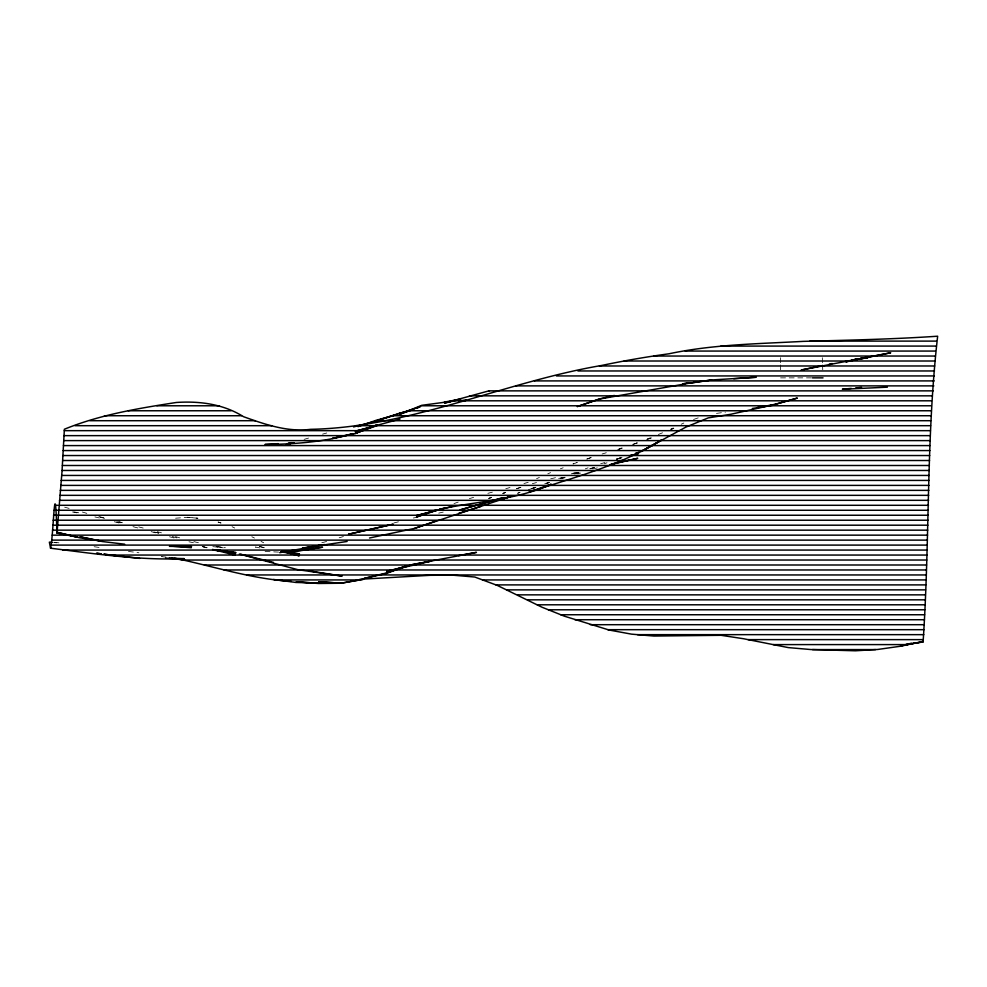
<?xml version="1.0" encoding="UTF-8"?>
<svg xmlns="http://www.w3.org/2000/svg" width="987" height="987" viewBox="0 0 987 987"><rect width="100%" height="100%" fill="white"/><g stroke="black" fill="none" stroke-linecap="round" stroke-linejoin="round"><path stroke-width="0.74" stroke-dasharray="4.93 3.7" d="M670.666 429.197L673.307 427.963M681.203 424.25L683.843 423.016M536.57 478.683L539.371 477.474M547.773 473.834L550.561 472.625M671.074 429.493L673.837 428.346M647.127 439.067L649.927 437.932M658.329 434.502L662.524 432.775M670.926 429.407L673.726 428.284M560.369 468.837L563.158 467.764M532.277 488.417L535.053 487.381M544.75 483.766L548.895 482.224M558.691 478.572L561.492 477.523M533.19 488.516L535.953 487.492M604.192 463.804L606.993 462.767M647.053 439.425L651.21 437.932M646.892 439.462L651.087 437.957M571.288 473.871L575.483 472.366M585.279 468.85L588.079 467.838M586.809 459.054L590.954 457.586M586.957 459.017L591.151 457.524M488.688 498.373L491.489 497.386M532.338 488.503L535.139 487.504M454.008 503.567L458.202 502.087M531.376 488.713L535.534 487.27M546.601 483.396L549.377 482.433M560.332 478.621L563.133 477.646L560.456 478.559M617.739 449.69L623.278 447.765L619.145 449.208M632.975 444.384L637.121 442.941L632.901 444.286M516.917 488.516L519.717 487.541M528.366 489.762L535.287 487.356M616.789 459.165L620.946 457.721M693.553 419.475L700.548 417.057M633.136 444.36L637.331 442.904M620.749 457.721L616.554 459.165L620.7 457.894M560.567 478.646L564.774 477.239M516.769 488.75L520.926 487.356L516.682 488.762M502.679 493.426L505.48 492.501M574.57 473.945L578.764 472.539L574.533 473.624M589.955 468.813L594.162 467.406L590.004 468.751M618.898 448.912L621.699 447.987M517.287 493.364L520.063 492.476L515.782 493.66M590.201 468.751L594.396 467.406M562.417 478.473L565.218 477.597M617.714 458.758L620.515 457.906M602.107 453.995L606.302 452.737M469.393 498.62L473.6 497.386M326.586 541.493L320.837 542.998M339.183 537.779L343.377 536.546M600.676 463.767L604.883 462.521M304.119 439.363L308.549 438.068M505.788 488.725L509.983 487.529M523.974 483.519L528.181 482.322M577.814 473.859L580.603 473.069M322.539 434.157L326.734 432.985M532.314 483.692L536.509 482.557M487.874 493.34L492.353 492.18M393.949 522.95L398.427 521.815M617.566 458.832L622.044 457.697M616.307 459.177L622.217 457.672M550.684 478.818L556.656 477.412M574.767 473.686L579.196 472.662M597.394 467.924L592.731 468.862M438.734 513.129L443.212 512.093M573.077 473.637L579.048 472.391M413.356 518.002L416.341 517.447M716.5 413.393L725.457 412.147M175.587 518.2L187.53 517.311L197.869 518.212M780.594 377.861L812.424 377.861M265.096 551.462L278.531 552.091M187.53 517.311L197.98 518.237M53.829 542.542L56.814 542.813M54.026 542.307L59.923 542.924M212.847 546.613L223.296 547.81M166.026 557.137L161.547 556.606L165.976 557.31M128.47 551.425L138.92 552.769M216.067 546.564L225.024 547.736M216.264 546.564L225.122 547.736M117.848 521.926L120.833 522.345L117.872 521.79M94.135 546.724L101.599 547.785M73.815 511.895L81.193 513.228M259.902 547.921L255.423 547.057L258.372 547.649M72.52 511.982L76.998 512.845M116.589 521.852L121.068 522.765L118.119 521.926M188.961 541.777L193.44 542.714M158.66 533.042L152.751 531.697L158.808 533.091M94.912 516.929L99.391 517.953M193.921 541.641L198.399 542.727M202.569 546.601L207.048 547.699L202.989 546.502M100.106 517.176L104.585 518.286M119.513 522L122.499 522.74M202.446 546.65L206.875 547.773M114.319 521.753L121.783 523.653M138.748 526.91L143.177 528.057M169.554 536.768L174.033 537.927M157.254 531.709L161.449 532.807M132.986 526.663L138.575 528.156M64.661 507.195L69.09 508.391M175.439 536.62L179.646 537.804M259.384 546.354L264.972 547.933M98.922 516.509L104.819 518.175M151.171 531.635L155.378 532.832M82.39 512.056L86.819 513.339M202.212 546.403L206.641 547.686M259.606 546.477L264.047 547.785M172.194 536.472L177.315 538.001M218.078 522.049L220.878 522.974M218.226 522.074L220.989 522.999M232.068 526.7L234.709 528.033M251.833 536.731L254.461 538.063M261.049 541.419L263.689 542.764M822.307 357.738L822.516 363.487M822.566 364.931L822.874 373.555M780.594 357.738L780.594 363.487M780.594 364.931L780.594 373.555M491.6 497.423L488.836 498.423L491.723 497.399M577.111 462.496L572.953 463.976L577.161 462.484M549.142 482.544L546.342 483.531L549.142 482.544M505.714 492.414L502.926 493.389L505.689 492.451M577.543 472.748L574.779 473.637L577.605 472.748"/><path stroke-width="1.48" d="M923.104 641.883L900.712 645.449L923.104 641.883C929.951 540.123 926.077 437.081 937.65 336.209C892.914 339.244 848.141 340.182 803.295 341.366C758.374 343.846 713.169 344.377 668.952 353.79A944.867 944.806 90 0 0 601.774 365.437C503.691 382.055 411.11 427.334 310.683 429.32C287.414 432.257 265.084 424.422 243.505 416.687C223.432 404.053 199.633 400.895 176.34 402.474C138.254 408.371 100.255 414.626 64.377 429.234L61.996 471.626L56.999 533.103L77.899 537.199L57.234 532.363L79.626 537.767L102.019 541.221L79.861 536.768L102.253 541.53L124.646 544.195M169.246 558.124L184.174 558.654C139.401 560.493 94.838 553.806 50.547 548.204C53.804 533.979 54.667 465.716 56.999 533.103M413.146 409.395L399.303 414.466L421.696 405.324L450.06 401.524M415.922 408.371L420.067 406.854L399.069 413.615L409.408 410.851M406.015 566.254L386.423 573.435L364.03 578.456L386.188 573.028M435.835 509.983L416.452 517.065L438.845 509.65L416.699 515.535L454.008 505.973M357.997 426.655L376.195 420.302L397.193 414.404M387.583 572.546L405.78 566.168M512.031 495.943L414.552 528.403L369.52 538.001M414.552 528.403L436.945 520.68M512.179 495.795L503.876 498.62L512.278 495.795M406.039 566.131L386.657 572.509L409.05 565.65L386.904 571.288L431.689 560.986L409.531 565.156L476.462 552.362L458.56 555.607M397.206 414.441L376.429 420.881L398.822 413.467L413.75 409.617M458.856 513.252L481.249 506.331M635.936 453.23L638.7 452.391L635.899 453.243M503.432 497.781L460.041 509.909L501.791 497.892M292.3 442.805L286.39 444.52L293.855 442.632M400.019 419.068L355.234 431.245L377.379 425.496L354.999 433.478L377.145 424.792L354.752 433.7L332.36 438.413L353.038 433.663C324.427 442.04 294.632 444.199 264.948 444.483L278.248 443.644M610.003 464.766L637.75 458.289L611.163 464.112M911.433 643.166L900.23 646.275L877.838 649.446L855.458 650.791L810.672 649.532L788.28 647.595L743.495 638.725L721.102 635.307L653.925 636.047L631.532 634.147L609.139 630.039L564.354 616.172L541.962 607.202L497.189 585.365L474.796 577.037L452.404 575.137L430.011 575.31L359.848 579.283M353.568 426.939L374.468 421.548M489.342 390.741L444.557 403.066L457.857 399.982M629.509 455.809L638.466 453.539L629.607 455.797M445.236 507.947L439.326 509.354C476.659 501.125 516.078 500.286 551.277 484.198L529.131 492.057C574.348 477.289 621.205 465.309 661.919 439.783L641.081 451.441L685.866 427.124L708.259 417.883L730.651 414.306L775.202 404.399L797.348 398.082L774.955 404.349L763.013 406.545M292.534 442.707L286.625 444.101L294.089 442.719M614.321 395.442L599.393 398.97L577.247 406.582L599.64 399.019L689.197 383.203L711.356 379.97L756.141 377.268L733.748 378.712M821.838 365.733L801.16 370.026L890.73 352.766L846.18 361.612L868.338 356.998M845.945 361.933L868.104 357.047L860.639 358.318M829.228 364.191L832.177 363.561M900.477 646.214L922.87 641.501L922.623 640.069M279.716 552.695L324.501 544.565L302.355 548.167L347.14 541.456M460.744 399.044L444.323 402.128L450.232 401.635M757.041 407.631L760.027 407.088M340.922 583.231L363.315 579.307L341.157 583.206L318.764 581.713L340.922 583.231L318.53 583.49L296.137 581.861L309.424 582.577M854.668 359.342L857.654 358.824M752.328 408.495L774.721 404.991M682.819 383.844L688.729 382.956L682.757 383.807M689.197 383.203L711.59 379.97M851.608 360.033L867.857 357.763L855.914 359.367M303.182 549.845L322.589 547.193L300.443 550.709L281.246 551.597M288.364 443.04L291.35 442.682M842.367 389.223L851.238 388.385M855.667 387.953L861.577 387.397M459.091 400.895L466.481 400.278L459.017 400.845M281.48 551.856L300.677 550.302L288.735 551.067M842.614 389.26L887.399 387.175M281.27 551.548L285.749 551.264M809.858 341.107L936.219 341.107M720.88 346.079L935.713 346.079M685.163 351.064L935.355 351.064M653.875 356.036L935.071 356.036M624.142 361.008L934.825 361.008M599.43 365.98L934.664 365.98M577.913 370.964L934.516 370.964M556.372 375.936L934.381 375.936M812.424 377.861L823.035 377.861M534.448 380.908L934.183 380.908M515.732 385.88L933.85 385.88M488.861 390.864L933.221 390.864M469.504 395.836L931.938 395.836M451.343 400.808L931.42 400.808M156.859 405.78L219.435 405.78M420.561 405.78L931.259 405.78M128.224 410.765L231.02 410.765M407.853 410.765L931.099 410.765M104.474 415.737L241.507 415.737M391.962 415.737L930.926 415.737M89.891 420.709L255.337 420.709M375.011 420.709L930.753 420.709M75.024 425.693L271.709 425.693M356.369 425.693L930.593 425.693M64.278 430.665L930.433 430.665M63.896 435.637L930.272 435.637M63.661 440.609L930.136 440.609M63.439 445.593L652.123 445.593M652.37 445.593L929.988 445.593M63.18 450.565L929.84 450.565M62.934 455.538L929.692 455.538M62.712 460.51L929.544 460.51M62.403 465.494L929.421 465.494M62.07 470.466L929.298 470.466M61.65 475.438L929.174 475.438M61.169 480.422L929.051 480.422M60.725 485.394L928.952 485.394M60.281 490.366L928.841 490.366M59.948 495.338L928.73 495.338M59.454 500.323L928.619 500.323M55.149 505.295L57.641 505.295M59.023 505.295L928.496 505.295M54.051 510.267L928.372 510.267M53.508 515.239L928.224 515.239M53.113 520.223L57.024 520.223M58.048 520.223L928.076 520.223M52.767 525.195L57.221 525.195M57.715 525.195L927.903 525.195M52.471 530.167L927.743 530.167M52.212 535.151L927.595 535.151M51.978 540.123L927.435 540.123M51.669 545.095L927.274 545.095M62.798 550.067L927.101 550.067M109.15 555.052L926.929 555.052M183.064 560.024L926.768 560.024M204.358 564.996L413.183 564.996M413.442 564.996L926.559 564.996M224.012 569.968L299.369 569.968M299.814 569.968L926.349 569.968M246.577 574.952L926.151 574.952M274.522 579.924L359.799 579.924M482.544 579.924L925.966 579.924M495.93 584.896L925.757 584.896M506.886 589.868L925.51 589.868M517.583 594.853L925.226 594.853M527.514 599.825L924.992 599.825M537.273 604.797L924.868 604.797M548.402 609.781L924.745 609.781M560.801 614.753L924.597 614.753M574.928 619.725L924.449 619.725M590.3 624.697L924.264 624.697M607.869 629.681L924.054 629.681M637.491 634.653L923.795 634.653M748.072 639.625L923.363 639.625M773.166 644.597L908.151 644.597M812.449 649.582L875.58 649.582M169.431 546.354L191.589 546.662L179.646 546.304M313.854 582.823L318.295 583.058L295.903 582.466L273.51 579.443M166.223 558.148L183.94 559.284M173.626 546.342L191.342 547.711M291.177 581.343C251.463 579.048 213.463 566.254 174.748 558.198M52.336 542.406L49.35 542.134L50.547 548.204M281.764 552.128L299.48 553.867L289.031 552.128M213.735 550.178L235.893 552.597L213.5 549.833L235.659 553.004L217.745 550.191L235.412 553.411L218.991 550.29M139.636 558.408L103.956 554.2M104.042 554.2L117.478 555.928M171.886 558.247L183.705 560.122M309.276 570.893L342.119 576.112L297.568 569.622L239.36 554.028M240.742 554.25L273.448 562.405M212.55 549.401L234.943 555.089M284.478 552.041L299.246 555.817L286.649 552.251M393.11 524.245L348.571 534.214L393.11 524.245M101.056 553.818L96.578 553.238L100.995 553.818"/></g></svg>
